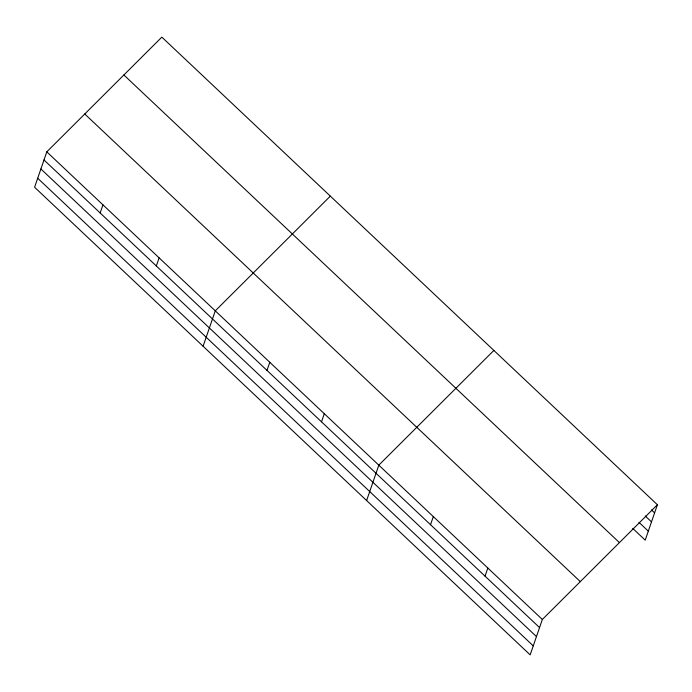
<?xml version="1.0" encoding="UTF-8"?>
<svg xmlns="http://www.w3.org/2000/svg" width="692" height="692" viewBox="0 0 692 692"><rect width="100%" height="100%" fill="white"/><g stroke="black" fill="none" stroke-linecap="round" stroke-linejoin="round"><path stroke-width="1.04" d="M46.788 151.851L34.6 187.247L530.159 654.874L542.346 619.47L657.4 504.753L161.841 37.126L46.788 151.851L542.346 619.47M100.158 212.963L102.952 204.849M156.323 265.962L159.117 257.848M203.093 346.242L215.281 310.838L330.335 196.121M266.991 370.393L269.793 362.279M321.503 421.835L324.297 413.721M366.622 500.558L378.809 465.154L493.863 350.437M430.528 524.709L433.322 516.595M485.04 576.151L487.834 568.037M657.4 504.753L645.212 540.149L632.747 528.394M651.492 509.926L654.606 512.867M645.273 515.99L651.509 521.872M638.967 522.33L648.309 531.145M123.877 74.987L619.435 542.614M84.753 113.99L580.311 581.617M43.994 159.964L539.552 627.592M40.897 168.969L536.447 636.588M37.697 178.242L533.255 645.87"/></g></svg>
